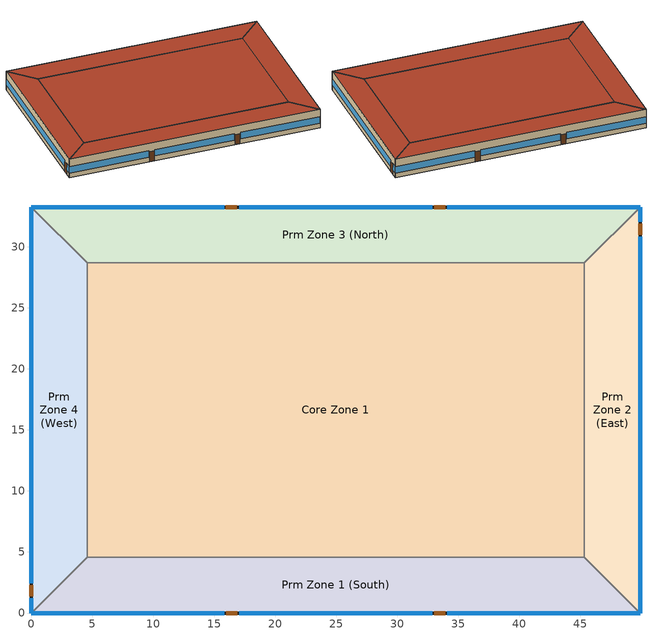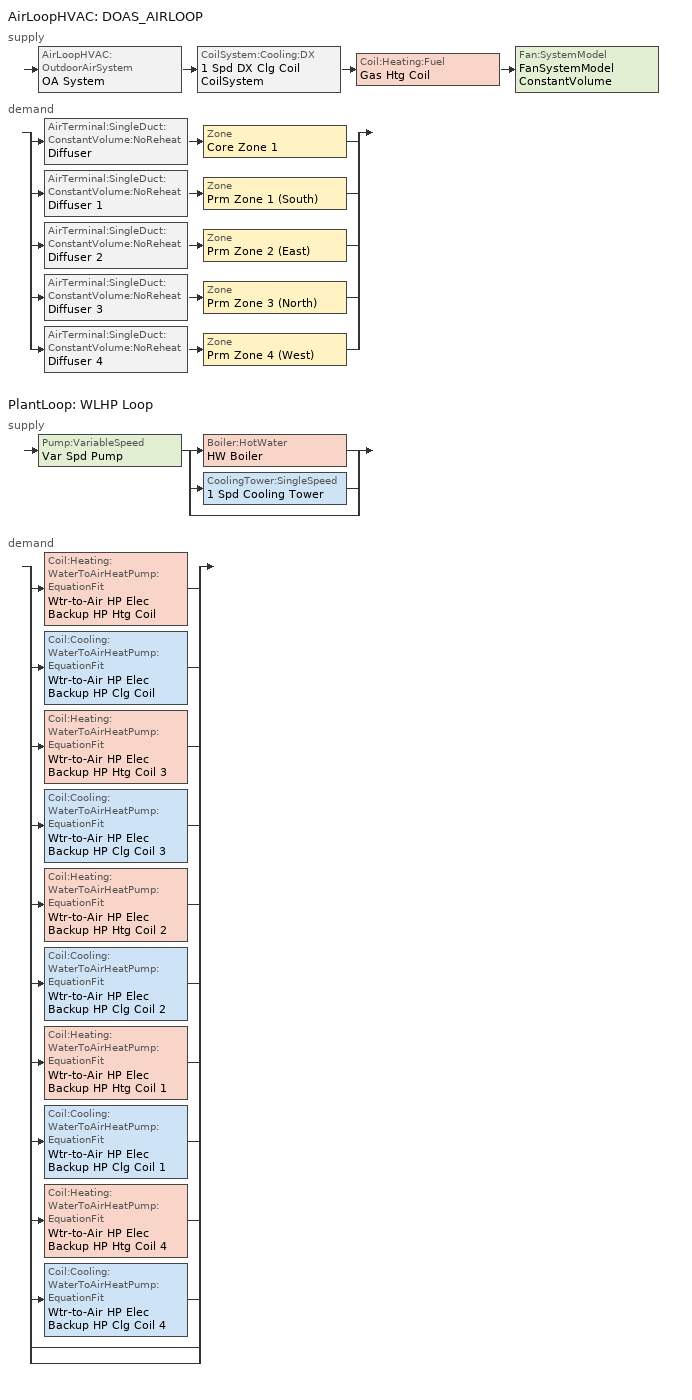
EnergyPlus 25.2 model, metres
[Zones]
Core Zone 1
 floor ground (Slab-on-grade Type 1): 45.34,28.7 45.34,4.57 4.57,4.57 4.57,28.7 z0
 wall to Prm Zone 2 (East) (Interior Wall): 45.34,4.57 45.34,28.7 z0:3.96
 wall to Prm Zone 3 (North) (Interior Wall): 45.34,28.7 4.57,28.7 z0:3.96
 wall to Prm Zone 1 (South) (Interior Wall): 4.57,4.57 45.34,4.57 z0:3.96
 wall to Prm Zone 4 (West) (Interior Wall): 4.57,28.7 4.57,4.57 z0:3.96
 roof outside (Roof Type 1): 45.34,4.57 45.34,28.7 4.57,28.7 4.57,4.57 z3.96
Prm Zone 1 (South)
 floor ground (Slab-on-grade Type 1): 45.34,4.57 49.91,0 0,0 4.57,4.57 z0
 wall outside (Exterior Wall Type 1): 0,0 49.91,0 z0:3.96
 wall to Prm Zone 2 (East) (Interior Wall): 49.91,0 45.34,4.57 z0:3.96
 wall to Prm Zone 4 (West) (Interior Wall): 4.57,4.57 0,0 z0:3.96
 window (Vertical Fenestration Type 1): 34.09,0 49.91,0 / 0,0 15.82,0 / 17.04,0 32.87,0 z1:2.4
 door (Swinging Door): 33.01,0 33.93,0 / 15.98,0 16.9,0 z0:2.13
 roof outside (Roof Type 1): 49.91,0 45.34,4.57 4.57,4.57 0,0 z3.96
Prm Zone 2 (East)
 floor ground (Slab-on-grade Type 1): 49.91,33.27 49.91,0 45.34,4.57 45.34,28.7 z0
 wall outside (Exterior Wall Type 2): 49.91,0 49.91,33.27 z0:3.96
 wall to Prm Zone 3 (North) (Interior Wall): 49.91,33.27 45.34,28.7 z0:3.96
 window (Vertical Fenestration Type 1): 49.91,0 49.91,30.84 / 49.91,32.05 49.91,33.27 z1:2.4
 door (Swinging Door): 49.91,30.99 49.91,31.9 z0:2.13
 roof outside (Roof Type 1): 49.91,0 49.91,33.27 45.34,28.7 45.34,4.57 z3.96
Prm Zone 3 (North)
 floor ground (Slab-on-grade Type 2): 49.91,33.27 45.34,28.7 4.57,28.7 0,33.27 z0
 wall outside (Exterior Wall Type 3): 49.91,33.27 0,33.27 z0:3.96
 wall to Prm Zone 4 (West) (Interior Wall): 0,33.27 4.57,28.7 z0:3.96
 window (Vertical Fenestration Type 1): 49.91,33.27 34.09,33.27 / 32.87,33.27 17.04,33.27 / 15.82,33.27 0,33.27 z1:2.4
 door (Swinging Door): 33.94,33.27 33.03,33.27 / 16.84,33.27 15.93,33.27 z0:2.13
 roof outside (Roof Type 2): 45.34,28.7 49.91,33.27 0,33.27 4.57,28.7 z3.96
Prm Zone 4 (West)
 floor ground (Slab-on-grade Type 2): 0,33.27 4.57,28.7 4.57,4.57 0,0 z0
 wall outside (Exterior Wall Type 3): 0,33.27 0,0 z0:3.96
 window (Vertical Fenestration Type 1): 0,33.27 0,2.44 / 0,1.22 0,0 z1:2.4
 door (Swinging Door): 0,2.28 0,1.37 z0:2.13
 roof outside (Roof Type 3): 0,0 4.57,4.57 4.57,28.7 0,33.27 z3.96
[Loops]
AirLoopHVAC 'DOAS_AIRLOOP'
 supply: AirLoopHVAC:OutdoorAirSystem 'OA System' > CoilSystem:Cooling:DX '1 Spd DX Clg Coil CoilSystem' > Coil:Heating:Fuel 'Gas Htg Coil' > Fan:SystemModel 'FanSystemModel ConstantVolume'
 demand: split
  | AirTerminal:SingleDuct:ConstantVolume:NoReheat 'Diffuser' > Zone 'Core Zone 1'
  | AirTerminal:SingleDuct:ConstantVolume:NoReheat 'Diffuser 1' > Zone 'Prm Zone 1 (South)'
  | AirTerminal:SingleDuct:ConstantVolume:NoReheat 'Diffuser 2' > Zone 'Prm Zone 2 (East)'
  | AirTerminal:SingleDuct:ConstantVolume:NoReheat 'Diffuser 3' > Zone 'Prm Zone 3 (North)'
  | AirTerminal:SingleDuct:ConstantVolume:NoReheat 'Diffuser 4' > Zone 'Prm Zone 4 (West)'
PlantLoop 'WLHP Loop'
 supply: Pump:VariableSpeed 'Var Spd Pump' > split
  | Boiler:HotWater 'HW Boiler'
  | CoolingTower:SingleSpeed '1 Spd Cooling Tower'
  | bypass
 demand: split
  | Coil:Heating:WaterToAirHeatPump:EquationFit 'Wtr-to-Air HP Elec Backup HP Htg Coil'
  | Coil:Cooling:WaterToAirHeatPump:EquationFit 'Wtr-to-Air HP Elec Backup HP Clg Coil'
  | Coil:Heating:WaterToAirHeatPump:EquationFit 'Wtr-to-Air HP Elec Backup HP Htg Coil 3'
  | Coil:Cooling:WaterToAirHeatPump:EquationFit 'Wtr-to-Air HP Elec Backup HP Clg Coil 3'
  | Coil:Heating:WaterToAirHeatPump:EquationFit 'Wtr-to-Air HP Elec Backup HP Htg Coil 2'
  | Coil:Cooling:WaterToAirHeatPump:EquationFit 'Wtr-to-Air HP Elec Backup HP Clg Coil 2'
  | Coil:Heating:WaterToAirHeatPump:EquationFit 'Wtr-to-Air HP Elec Backup HP Htg Coil 1'
  | Coil:Cooling:WaterToAirHeatPump:EquationFit 'Wtr-to-Air HP Elec Backup HP Clg Coil 1'
  | Coil:Heating:WaterToAirHeatPump:EquationFit 'Wtr-to-Air HP Elec Backup HP Htg Coil 4'
  | Coil:Cooling:WaterToAirHeatPump:EquationFit 'Wtr-to-Air HP Elec Backup HP Clg Coil 4'
  | bypass
  | bypass
[Building]
Model for 229 Test Cases: North Axis {deg}=0; Terrain=City; Loads Convergence Tolerance Value {W}=0.04; Temperature Convergence Tolerance Value {deltaC}=0.2; Solar Distribution=FullInteriorAndExterior; Maximum Number of Warmup Days=25; Minimum Number of Warmup Days=6
[Site:Location]
Denver Intl AP: Latitude {deg}=39.833; Longitude {deg}=-104.65; Time Zone {hr}=-7; Elevation {m}=1650
[Site:GroundTemperature:BuildingSurface]
21, 21, 21, 21, 21, 21, 21, 21, 21, 21, 21, 21
[SizingPeriod:DesignDay] Day of Month=21; Dry-Bulb Temperature Range Modifier Type=DefaultMultipliers; Barometric Pressure {Pa}=83009; Rain Indicator=No; Snow Indicator=No; Daylight Saving Time Indicator=No; Begin Environment Reset Mode=FullResetAtBeginEnvironment
Name | Month | Day Type | Maximum Dry-Bulb Temperature {C} | Daily Dry-Bulb Temperature Range {deltaC} | Humidity Condition Type | Wetbulb or DewPoint at Maximum Dry-Bulb {C} | Wind Speed {m/s} | Wind Direction {deg} | Solar Model Indicator | Enthalpy at Maximum Dry-Bulb {J/kg} | Sky Clearness
Denver.Intl.AP Ann Clg 1% Condns DB=>MWB | 7 | SummerDesignDay | 33.5 | 17.3 | Wetbulb | 15.4 | 4.2 | 20 | ASHRAETau2017
Denver.Intl.AP Ann Clg 1% Condns DP=>MDB | 7 | SummerDesignDay | 19.9 | 15.3 | Dewpoint | 15 | 4.2 | 20 | ASHRAETau2017
Denver.Intl.AP Ann Clg 1% Condns Enth=>MDB | 7 | SummerDesignDay | 26.8 | 15.3 | Enthalpy |  | 4.2 | 20 | ASHRAETau2017 | 55800
Denver.Intl.AP Ann Clg 1% Condns WB=>MDB | 7 | SummerDesignDay | 27 | 14.8 | Wetbulb | 17.6 | 4.2 | 20 | ASHRAETau2017
Denver.Intl.AP Ann Htg 99% Condns DB | 12 | WinterDesignDay | -14.6 | 0 | Wetbulb | -14.6 | 3.4 | 230 | ASHRAEClearSky |  | 0
Denver.Intl.AP Ann Htg Wind 99% Condns WS=>MCDB | 12 | WinterDesignDay | 2.7 | 0 | Wetbulb | 2.7 | 11.8 | 230 | ASHRAEClearSky |  | 0
Denver.Intl.AP Ann Hum_n 99% Condns DP=>MCDB | 12 | WinterDesignDay | -6.5 | 0 | Dewpoint | -19.6 | 3.4 | 230 | ASHRAEClearSky |  | 0
[Material] Thermal Absorptance=0.9; Solar Absorptance=0.7
Name | Roughness | Thickness {m} | Conductivity {W/m-K} | Density {kg/m3} | Specific Heat {J/kg-K} | Visible Absorptance
Exterior Wall Type 1 Gypsum Board | MediumSmooth | 0.0159 | 0.16 | 800 | 1090 | 0.7
Exterior Wall Type 1 Insulation | Smooth | 0.062 | 0.037 | 9.6 | 838 | 0.7
Exterior Wall Type 1 Stucco; Exterior Wall Type 2 Stucco | Smooth | 0.0254 | 0.72 | 1856 | 840 | 0.7
Exterior Wall Type 2 Gypsum Board | MediumSmooth | 0.099 | 0.16 | 800 | 1090 | 0.7
Exterior Wall Type 2 Insulation | Smooth | 0.179 | 0.037 | 9.6 | 838 | 0.7
Insulation for Slab on grade Type 2 | Smooth | 0.1143 | 0.04 | 91.31 | 838 | 0.7
Roof Type 1 Built-up roofing | VeryRough | 0.0095 | 0.16 | 1120 | 1460 | 0.7
Roof Type 1 Continuous Insulation | Smooth | 0.0527 | 0.02 | 32 | 922 | 0.7
Roof Type 1 Metal Deck; Roof Type 2 Metal Deck | Smooth | 0.0008 | 45.28 | 7824 | 500 | 0.2
Roof Type 2 Continuous Insulation | Smooth | 0.106 | 0.02 | 32 | 922 | 0.7
Slab-on-grade Type 1 Concrete; Slab-on-grade Type 2 Concrete | MediumSmooth | 0.1016 | 2.31 | 2322 | 832 | 0.8
Wood 6in | MediumSmooth | 0.15 | 0.12 | 540 | 1210 | 0.7
[Material:NoMass] Thermal Absorptance=0.9; Solar Absorptance=0.7; Visible Absorptance=0.7
Name | Roughness | Thermal Resistance {m2-K/W}
Exterior Wall Type 3 Total surface-to-surface thermal resistance | Smooth | 1.95
Interior Wall surface-to-surface thermal resistance | Smooth | 0.35
Opaque Door Panel | MediumRough | 0.475964
Roof Type 2 Built-up roofing | Smooth | 0.059
Roof Type 3 Total surface-to-surface thermal resistance | Smooth | 2.66
[WindowMaterial:SimpleGlazingSystem]
Vertical Fenestration Type 1 simple material: U-Factor {W/m2-K}=3.29; Solar Heat Gain Coefficient=0.387; Visible Transmittance=0.417
[Construction]
Exterior Wall Type 1: Exterior Wall Type 1 Stucco, Exterior Wall Type 1 Gypsum Board, Exterior Wall Type 1 Insulation, Exterior Wall Type 1 Gypsum Board
Exterior Wall Type 2: Exterior Wall Type 2 Stucco, Exterior Wall Type 2 Gypsum Board, Exterior Wall Type 2 Insulation, Exterior Wall Type 2 Gypsum Board
Exterior Wall Type 3: Exterior Wall Type 3 Total surface-to-surface thermal resistance
Interior Furnishings: Wood 6in
Interior Wall: Interior Wall surface-to-surface thermal resistance
Roof Type 1: Roof Type 1 Metal Deck, Roof Type 1 Continuous Insulation, Roof Type 1 Built-up roofing
Roof Type 2: Roof Type 2 Metal Deck, Roof Type 2 Continuous Insulation, Roof Type 2 Built-up roofing
Roof Type 3: Roof Type 3 Total surface-to-surface thermal resistance
Slab-on-grade Type 1: Slab-on-grade Type 1 Concrete
Slab-on-grade Type 2: Slab-on-grade Type 2 Concrete, Insulation for Slab on grade Type 2
Swinging Door: Opaque Door Panel
Vertical Fenestration Type 1: Vertical Fenestration Type 1 simple material
[Zone] Multiplier=1; Ceiling Height {m}=3.96; Part of Total Floor Area=Yes
Core Zone 1; Prm Zone 1 (South); Prm Zone 2 (East); Prm Zone 3 (North); Prm Zone 4 (West)
[Space]
Name | Zone
Core_Space_1 | Core Zone 1
Perimeter_Space_1 | Prm Zone 1 (South)
Perimeter_Space_2 | Prm Zone 2 (East)
Perimeter_Space_3 | Prm Zone 3 (North)
Perimeter_Space_4 | Prm Zone 4 (West)
[InternalMass] Construction=Interior Furnishings
Name | Zone or ZoneList | Space or SpaceList | Surface Area {m2}
Core_bottom Internal Mass | Core Zone 1 | Core_Space_1 | 1967.31
Perimeter_bot_ZN_1 Internal Mass | Prm Zone 1 (South) | Perimeter_Space_1 | 414.719
Perimeter_bot_ZN_2 Internal Mass | Prm Zone 2 (East) | Perimeter_Space_2 | 262.544
Perimeter_bot_ZN_3 Internal Mass | Prm Zone 3 (North) | Perimeter_Space_3 | 414.719
Perimeter_bot_ZN_4 Internal Mass | Prm Zone 4 (West) | Perimeter_Space_4 | 262.544
[Lights] Design Level Calculation Method=Watts/Area; Watts per Floor Area {W/m2}=11.033; Return Air Fraction=0; Fraction Radiant=0.7; Fraction Visible=0.2; Fraction Replaceable=1
Name | Zone or ZoneList or Space or SpaceList | Schedule
Core_bottom Lighting | Core_Space_1 | Core_Space_Lighting_Sch
Perimeter_bot_ZN_1 Lighting | Perimeter_Space_1 | Perimeter_Space_1_Lighting_Sch
Perimeter_bot_ZN_2 Lighting | Perimeter_Space_2 | Perimeter_Space_2_Lighting_Sch
Perimeter_bot_ZN_3 Lighting | Perimeter_Space_3 | Perimeter_Space_3_Lighting_Sch
Perimeter_bot_ZN_4 Lighting | Perimeter_Space_4 | Perimeter_Space_4_Lighting_Sch
[People] Number of People Calculation Method=People/Area; People per Floor Area {person/m2}=0.0538196; Fraction Radiant=0.3; Sensible Heat Fraction=0.55; Activity Level Schedule=People heating rate
Name | Zone or ZoneList or Space or SpaceList | Number of People Schedule
Core_bottom People | Core_Space_1 | Core_Space Occupant Sch
Perimeter_bot_ZN_1 People | Perimeter_Space_1 | Perimeter_Space_1_Occupant_Sch
Perimeter_bot_ZN_2 People | Perimeter_Space_2 | Perimeter_Space_2_Occupant_Sch
Perimeter_bot_ZN_3 People | Perimeter_Space_3 | Perimeter_Space_3_Occupant_Sch
Perimeter_bot_ZN_4 People | Perimeter_Space_4 | Perimeter_Space_4_Occupant_Sch
[ElectricEquipment] Design Level Calculation Method=Watts/Area; Watts per Floor Area {W/m2}=8.07; Fraction Latent=0; Fraction Radiant=0.2; Fraction Lost=0
Name | Zone or ZoneList or Space or SpaceList | Schedule
Core_bottom Elec Equip | Core_Space_1 | Core_Space_Elec_Equip_Sch
Perimeter_bot_ZN_1 Elec Equip | Perimeter_Space_1 | Perimeter_Space_1_Elec_Equip_Sch
Perimeter_bot_ZN_2 Elec Equip | Perimeter_Space_2 | Perimeter_Space_2_Elec_Equip_Sch
Perimeter_bot_ZN_3 Elec Equip | Perimeter_Space_3 | Perimeter_Space_3_Elec_Equip_Sch
Perimeter_bot_ZN_4 Elec Equip | Perimeter_Space_4 | Perimeter_bot_ZN_4 Elec Equip Sch
[ZoneInfiltration:DesignFlowRate] Constant Term Coefficient=0; Velocity Term Coefficient=0
Name | Zone or ZoneList or Space or SpaceList | Design Flow Rate Calculation Method | Air Changes per Hour {1/hr} | Flow Rate per Exterior Surface Area {m3/s-m2} | Schedule | Flow Rate per Floor Area {m3/s-m2}
Infiltration_Method_1_Core_Zone | Core_Space_1 | AirChanges/Hour | 0
Infiltration_Method_1_Zone_1 | Perimeter_Space_1 | AirChanges/Hour | 0.5
Infiltration_Method_2_Zone_2 | Perimeter_Space_2 | Flow/ExteriorWallArea |  | 0.000586232
Infiltration_Method_3_Zone_3 | Perimeter_Space_3 | Flow/Area |  |  | Constant Schedule | 0.000388417
Infiltration_Method_3_Zone_4 | Perimeter_Space_4 | Flow/Area |  |  | Constant Schedule | 0.000409092
[ZoneControl:Thermostat] Temperature Difference Between Cutout And Setpoint {deltaC}=0
Name | Zone or ZoneList | Control Type Schedule | Control 1
Core Zone 1 Thermostat | Core Zone 1 | Core Zone 1 Thermostat Schedule | Core_bottom Setpoints
Prm Zone 1 (South) Thermostat | Prm Zone 1 (South) | Prm Zone 1 (South) Thermostat Schedule | Perimeter_bot_ZN_1 Setpoints
Prm Zone 2 (East) Thermostat | Prm Zone 2 (East) | Prm Zone 2 (East) Thermostat Schedule | Perimeter_bot_ZN_2 Setpoints
Prm Zone 3 (North) Thermostat | Prm Zone 3 (North) | Prm Zone 3 (North) Thermostat Schedule | Perimeter_bot_ZN_3 Setpoints
Prm Zone 4 (West) Thermostat | Prm Zone 4 (West) | Prm Zone 4 (West) Thermostat Schedule | Perimeter_bot_ZN_4 Setpoints
[ThermostatSetpoint:DualSetpoint] Heating Setpoint Temperature Schedule=Heating Thermostat Setpoint; Cooling Setpoint Temperature Schedule=Cooling Themostat Setpoint
Core_bottom Setpoints; Perimeter_bot_ZN_1 Setpoints; Perimeter_bot_ZN_2 Setpoints; Perimeter_bot_ZN_3 Setpoints; Perimeter_bot_ZN_4 Setpoints
[ZoneHVAC:WaterToAirHeatPump] Availability Schedule=Always On Discrete hvac_library; Cooling Supply Air Flow Rate {m3/s}=0.943895; Heating Supply Air Flow Rate {m3/s}=0.943895; No Load Supply Air Flow Rate {m3/s}=0.943895; No Load Supply Air Flow Rate Control Set To Low Speed=Yes; Heating Outdoor Air Flow Rate {m3/s}=0; Maximum Outdoor Dry-Bulb Temperature for Supplemental Heater Operation {C}=21; Fan Placement=BlowThrough; Heat Pump Coil Water Flow Mode=Cycling
Name | Cooling Outdoor Air Flow Rate {m3/s} | No Load Outdoor Air Flow Rate {m3/s} | Supply Air Fan | Heating Coil | Cooling Coil | Supplemental Heating Coil | Maximum Supply Air Temperature from Supplemental Heater {C}
Core_Zone_Wtr_to_Air_HP_Elec_Backup | 0 | Autosize | Wtr-to-Air HP Elec Backup Fan On Off | Wtr-to-Air HP Elec Backup HP Htg Coil | Wtr-to-Air HP Elec Backup HP Clg Coil | Wtr-to-Air HP Elec Backup Coil | -17.7778
Perimeter_Zone_1_Wtr_to_Air_HP_Elec_Backup | 0 | 0 | Wtr-to-Air HP Elec Backup Fan On Off 3 | Wtr-to-Air HP Elec Backup HP Htg Coil 3 | Wtr-to-Air HP Elec Backup HP Clg Coil 3 | Wtr-to-Air HP Elec Backup Coil 3 | Autosize
Perimeter_Zone_2_Wtr_to_Air_HP_Elec_Backup | 0 | 0 | Wtr-to-Air HP Elec Backup Fan On Off 2 | Wtr-to-Air HP Elec Backup HP Htg Coil 2 | Wtr-to-Air HP Elec Backup HP Clg Coil 2 | Wtr-to-Air HP Elec Backup Coil 2 | Autosize
Perimeter_Zone_3_Wtr_to_Air_HP_Elec_Backup | Autosize | 0 | Wtr-to-Air HP Elec Backup Fan On Off 1 | Wtr-to-Air HP Elec Backup HP Htg Coil 1 | Wtr-to-Air HP Elec Backup HP Clg Coil 1 | Wtr-to-Air HP Elec Backup Coil 1 | -17.7778
Perimeter_Zone_4_Wtr_to_Air_HP_Elec_Backup | 0 | 0 | Wtr-to-Air HP Elec Backup Fan On Off 4 | Wtr-to-Air HP Elec Backup HP Htg Coil 4 | Wtr-to-Air HP Elec Backup HP Clg Coil 4 | Wtr-to-Air HP Elec Backup Coil 4 | Autosize
[Fan:OnOff] Availability Schedule=Always On Discrete hvac_library; Fan Total Efficiency=0.6045; Pressure Rise {Pa}=250; Maximum Flow Rate {m3/s}=0.943895; Motor Efficiency=0.8; Motor In Airstream Fraction=1; Fan Power Ratio Function of Speed Ratio Curve=Curve Exponent 1; Fan Efficiency Ratio Function of Speed Ratio Curve=Curve Cubic 1
Wtr-to-Air HP Elec Backup Fan On Off; Wtr-to-Air HP Elec Backup Fan On Off 3; Wtr-to-Air HP Elec Backup Fan On Off 2; Wtr-to-Air HP Elec Backup Fan On Off 1; Wtr-to-Air HP Elec Backup Fan On Off 4
[Coil:Heating:WaterToAirHeatPump:EquationFit] Rated Air Flow Rate {m3/s}=Autosize; Rated Water Flow Rate {m3/s}=Autosize; Gross Rated Heating Capacity {W}=Autosize; Gross Rated Heating COP {W/W}=4.3; Rated Entering Water Temperature {C}=20; Rated Entering Air Dry-Bulb Temperature {C}=20; Ratio of Rated Heating Capacity to Rated Cooling Capacity=1; Heating Capacity Curve=Wtr-to-Air HP Elec Backup HP Htg Coil HeatCapCurve; Heating Power Consumption Curve=Wtr-to-Air HP Elec Backup HP Htg Coil HeatPowCurve; Part Load Fraction Correlation Curve=Wtr-to-Air HP Elec Backup-AutogeneratedPLFCurve
Wtr-to-Air HP Elec Backup HP Htg Coil; Wtr-to-Air HP Elec Backup HP Htg Coil 3; Wtr-to-Air HP Elec Backup HP Htg Coil 2; Wtr-to-Air HP Elec Backup HP Htg Coil 1; Wtr-to-Air HP Elec Backup HP Htg Coil 4
[Coil:Cooling:WaterToAirHeatPump:EquationFit] Rated Air Flow Rate {m3/s}=Autosize; Rated Water Flow Rate {m3/s}=Autosize; Gross Rated Total Cooling Capacity {W}=Autosize; Gross Rated Sensible Cooling Capacity {W}=Autosize; Gross Rated Cooling COP {W/W}=3.81; Rated Entering Water Temperature {C}=30; Rated Entering Air Dry-Bulb Temperature {C}=27; Rated Entering Air Wet-Bulb Temperature {C}=19; Total Cooling Capacity Curve=Wtr-to-Air HP Elec Backup HP Clg Coil TotCoolCapCurve; Sensible Cooling Capacity Curve=Wtr-to-Air HP Elec Backup HP Clg Coil SensCoolCapCurve; Cooling Power Consumption Curve=Wtr-to-Air HP Elec Backup HP Clg Coil CoolPowCurve; Part Load Fraction Correlation Curve=Wtr-to-Air HP Elec Backup-AutogeneratedPLFCurve; Nominal Time for Condensate Removal to Begin {s}=0; Ratio of Initial Moisture Evaporation Rate and Steady State Latent Capacity=0; Maximum Cycling Rate {cycles/hr}=2.5; Latent Capacity Time Constant {s}=60; Fan Delay Time {s}=60
Wtr-to-Air HP Elec Backup HP Clg Coil; Wtr-to-Air HP Elec Backup HP Clg Coil 3; Wtr-to-Air HP Elec Backup HP Clg Coil 2; Wtr-to-Air HP Elec Backup HP Clg Coil 1; Wtr-to-Air HP Elec Backup HP Clg Coil 4
[Coil:Heating:Electric] Availability Schedule=Always On Discrete hvac_library; Efficiency=1; Nominal Capacity {W}=0
Wtr-to-Air HP Elec Backup Coil; Wtr-to-Air HP Elec Backup Coil 3; Wtr-to-Air HP Elec Backup Coil 2; Wtr-to-Air HP Elec Backup Coil 1; Wtr-to-Air HP Elec Backup Coil 4
[AirTerminal:SingleDuct:ConstantVolume:NoReheat] Availability Schedule=Always On Discrete hvac_library; Maximum Air Flow Rate {m3/s}=0.0943895
Diffuser; Diffuser 1; Diffuser 2; Diffuser 3; Diffuser 4
[Zone equipment]
Core Zone 1: Core_Zone_Wtr_to_Air_HP_Elec_Backup, Diffuser
Prm Zone 1 (South): Perimeter_Zone_1_Wtr_to_Air_HP_Elec_Backup, Diffuser 1
Prm Zone 2 (East): Perimeter_Zone_2_Wtr_to_Air_HP_Elec_Backup, Diffuser 2
Prm Zone 3 (North): Perimeter_Zone_3_Wtr_to_Air_HP_Elec_Backup, Diffuser 3
Prm Zone 4 (West): Perimeter_Zone_4_Wtr_to_Air_HP_Elec_Backup, Diffuser 4
[Sizing:Zone] Zone Cooling Design Supply Air Temperature Input Method=SupplyAirTemperature; Zone Cooling Design Supply Air Temperature {C}=12.7778; Zone Heating Design Supply Air Temperature Input Method=SupplyAirTemperature; Zone Heating Design Supply Air Temperature {C}=32.2222; Zone Heating Design Supply Air Temperature Difference {deltaC}=11.11; Zone Cooling Design Supply Air Humidity Ratio {kgWater/kgDryAir}=0.0085; Zone Heating Design Supply Air Humidity Ratio {kgWater/kgDryAir}=0.008; Cooling Design Air Flow Method=DesignDay; Cooling Design Air Flow Rate {m3/s}=0; Cooling Minimum Air Flow per Zone Floor Area {m3/s-m2}=0.000762; Cooling Minimum Air Flow {m3/s}=0; Heating Design Air Flow Method=DesignDayWithLimit; Heating Design Air Flow Rate {m3/s}=0; Heating Maximum Air Flow per Zone Floor Area {m3/s-m2}=0; Heating Maximum Air Flow {m3/s}=0; Heating Maximum Air Flow Fraction=0.5; Account for Dedicated Outdoor Air System=No; Zone Load Sizing Method=Sensible Load Only No Latent Load; Zone Latent Cooling Design Supply Air Humidity Ratio Input Method=HumidityRatioDifference; Zone Cooling Design Supply Air Humidity Ratio Difference {kgWater/kgDryAir}=0.005; Zone Latent Heating Design Supply Air Humidity Ratio Input Method=HumidityRatioDifference; Zone Humidification Design Supply Air Humidity Ratio Difference {kgWater/kgDryAir}=0.005; Type of Space Sum to Use=Coincident
Name | Zone Cooling Design Supply Air Temperature Difference {deltaC} | Design Specification Outdoor Air Object | Cooling Minimum Air Flow Fraction | Design Specification Zone Air Distribution Object
Core Zone 1 | 8.33333 | Core Zone 1 DSOA Space List | 1 | Core Zone 1 Design Spec Zone Air Dist
Prm Zone 1 (South) | 11.1111 | Prm Zone 1 (South) DSOA Space List | 0 | Prm Zone 1 (South) Design Spec Zone Air Dist
Prm Zone 2 (East) | 11.1111 | Prm Zone 2 (East) DSOA Space List | 0 | Prm Zone 2 (East) Design Spec Zone Air Dist
Prm Zone 3 (North) | 11.1111 | Prm Zone 3 (North) DSOA Space List | 0 | Prm Zone 3 (North) Design Spec Zone Air Dist
Prm Zone 4 (West) | 11.1111 | Prm Zone 4 (West) DSOA Space List | 0 | Prm Zone 4 (West) Design Spec Zone Air Dist
[DesignSpecification:ZoneAirDistribution] Zone Air Distribution Effectiveness in Cooling Mode=0.8; Zone Air Distribution Effectiveness in Heating Mode=0.8; Minimum Zone Ventilation Efficiency=0
Core Zone 1 Design Spec Zone Air Dist; Prm Zone 1 (South) Design Spec Zone Air Dist; Prm Zone 2 (East) Design Spec Zone Air Dist; Prm Zone 3 (North) Design Spec Zone Air Dist; Prm Zone 4 (West) Design Spec Zone Air Dist
[Controller:MechanicalVentilation]
Controller Mechanical Ventilation 1: Availability Schedule=Always On Discrete hvac_library; Demand Controlled Ventilation=No; System Outdoor Air Method=ZoneSum; Zone or ZoneList 1=Core Zone 1; Design Specification Outdoor Air Object Name 1=Core_Zone_Design_OA; Design Specification Zone Air Distribution Object Name 1=Core Zone 1 Design Spec Zone Air Dist; Zone or ZoneList 2=Prm Zone 1 (South); Design Specification Outdoor Air Object Name 2=Perimeter_Zone_1_Design_OA; Design Specification Zone Air Distribution Object Name 2=Prm Zone 1 (South) Design Spec Zone Air Dist; Zone or ZoneList 3=Prm Zone 2 (East); Design Specification Outdoor Air Object Name 3=Perimeter_Zone_2_Design_OA; Design Specification Zone Air Distribution Object Name 3=Prm Zone 2 (East) Design Spec Zone Air Dist; Zone or ZoneList 4=Prm Zone 3 (North); Design Specification Outdoor Air Object Name 4=Perimeter_Zone_3_Design_OA; Design Specification Zone Air Distribution Object Name 4=Prm Zone 3 (North) Design Spec Zone Air Dist; Zone or ZoneList 5=Prm Zone 4 (West); Design Specification Outdoor Air Object Name 5=Perimeter_Zone_4_Design_OA; Design Specification Zone Air Distribution Object Name 5=Prm Zone 4 (West) Design Spec Zone Air Dist
[DesignSpecification:OutdoorAir] Outdoor Air Method=Sum; Outdoor Air Flow per Person {m3/s-person}=0; Outdoor Air Flow per Zone Floor Area {m3/s-m2}=0; Outdoor Air Flow per Zone {m3/s}=0; Outdoor Air Flow Air Changes per Hour {1/hr}=0
Core_Zone_Design_OA; Perimeter_Zone_1_Design_OA; Perimeter_Zone_2_Design_OA; Perimeter_Zone_3_Design_OA; Perimeter_Zone_4_Design_OA
[DesignSpecification:OutdoorAir:SpaceList]
Name | Space 1 | Space 1 Design Specification Outdoor Air Object
Core Zone 1 DSOA Space List | Core_Space_1 | Core_Zone_Design_OA
Prm Zone 1 (South) DSOA Space List | Perimeter_Space_1 | Perimeter_Zone_1_Design_OA
Prm Zone 2 (East) DSOA Space List | Perimeter_Space_2 | Perimeter_Zone_2_Design_OA
Prm Zone 3 (North) DSOA Space List | Perimeter_Space_3 | Perimeter_Zone_3_Design_OA
Prm Zone 4 (West) DSOA Space List | Perimeter_Space_4 | Perimeter_Zone_4_Design_OA
[AirLoopHVAC]
DOAS_AIRLOOP: Design Supply Air Flow Rate {m3/s}=0.471947; Design Return Air Flow Fraction of Supply Air Flow=1
[Sizing:System]
DOAS_AIRLOOP: Type of Load to Size On=Sensible; Design Outdoor Air Flow Rate {m3/s}=0.471947; Central Heating Maximum System Air Flow Ratio=0.3; Preheat Design Temperature {C}=7; Preheat Design Humidity Ratio {kgWater/kgDryAir}=0.008; Precool Design Temperature {C}=12.8; Precool Design Humidity Ratio {kgWater/kgDryAir}=0.008; Central Cooling Design Supply Air Temperature {C}=12.8; Central Heating Design Supply Air Temperature {C}=16.7; Type of Zone Sum to Use=NonCoincident; 100% Outdoor Air in Cooling=Yes; 100% Outdoor Air in Heating=Yes; Central Cooling Design Supply Air Humidity Ratio {kgWater/kgDryAir}=0.0085; Central Heating Design Supply Air Humidity Ratio {kgWater/kgDryAir}=0.008; Cooling Supply Air Flow Rate Method=DesignDay; Cooling Supply Air Flow Rate {m3/s}=0; Cooling Supply Air Flow Rate Per Floor Area {m3/s-m2}=0.00996765; Cooling Fraction of Autosized Cooling Supply Air Flow Rate=1; Cooling Supply Air Flow Rate Per Unit Cooling Capacity {m3/s-W}=3.94755e-05; Heating Supply Air Flow Rate Method=DesignDay; Heating Supply Air Flow Rate {m3/s}=0; Heating Supply Air Flow Rate Per Floor Area {m3/s-m2}=0.00996765; Heating Fraction of Autosized Heating Supply Air Flow Rate=1; Heating Fraction of Autosized Cooling Supply Air Flow Rate=1; Heating Supply Air Flow Rate Per Unit Heating Capacity {m3/s-W}=3.15882e-05; System Outdoor Air Method=ZoneSum; Zone Maximum Outdoor Air Fraction=1; Cooling Design Capacity Method=CoolingDesignCapacity; Cooling Design Capacity {W}=Autosize; Cooling Design Capacity Per Floor Area {W/m2}=234.7; Fraction of Autosized Cooling Design Capacity=1; Heating Design Capacity Method=HeatingDesignCapacity; Heating Design Capacity {W}=Autosize; Heating Design Capacity Per Floor Area {W/m2}=157; Fraction of Autosized Heating Design Capacity=1; Central Cooling Capacity Control Method=OnOff; Occupant Diversity=Autosize
[AvailabilityManager:Scheduled]
DOAS_AIRLOOP Availability Manager: Schedule=Perimeter_Space_2_Occupant_Sch
[Controller:OutdoorAir]
Outdoor Air Controller: Minimum Outdoor Air Flow Rate {m3/s}=Autosize; Maximum Outdoor Air Flow Rate {m3/s}=Autosize; Economizer Control Type=NoEconomizer; Economizer Control Action Type=ModulateFlow; Economizer Maximum Limit Dry-Bulb Temperature {C}=28; Economizer Maximum Limit Enthalpy {J/kg}=64000; Economizer Minimum Limit Dry-Bulb Temperature {C}=-100; Lockout Type=NoLockout; Minimum Limit Type=FixedMinimum; Mechanical Ventilation Controller=Controller Mechanical Ventilation 1; High Humidity Control=No; High Humidity Outdoor Air Flow Ratio=1; Control High Indoor Humidity Based on Outdoor Humidity Ratio=Yes; Heat Recovery Bypass Control Type=BypassWhenOAFlowGreaterThanMinimum; Economizer Operation Staging=InterlockedWithMechanicalCooling
[Fan:SystemModel] Availability Schedule=Always On Discrete hvac_library; Design Maximum Air Flow Rate {m3/s}=0.471947; Speed Control Method=Discrete; Electric Power Minimum Flow Rate Fraction=1; Design Pressure Rise {Pa}=250; Motor Efficiency=0.9; Motor In Air Stream Fraction=1; Design Power Sizing Method=TotalEfficiencyAndPressure; Electric Power Per Unit Flow Rate {W/(m3/s)}=840; Electric Power Per Unit Flow Rate Per Unit Pressure {W/((m3/s)-Pa)}=1.66667; Fan Total Efficiency=0.7; Motor Loss Radiative Fraction=0; Number of Speeds=1
Name | Design Electric Power Consumption {W}
FanSystemModel ConstantVolume 1 | Autosize
FanSystemModel ConstantVolume | 1000
[SetpointManager:MixedAir]
Node 53 OS Default SPM: Control Variable=Temperature
[CoilSystem:Cooling:DX]
1 Spd DX Clg Coil CoilSystem: Availability Schedule=Always On Discrete hvac_library; Cooling Coil=1 Spd DX Clg Coil
[SetpointManager:Scheduled] Control Variable=Temperature
Name | Schedule
Scheduled Deck Temp | 65F_DOAS_Clg_Coil_LAT
Scheduled Deck Temp 1 | 75F_DOAS_Htg_Coil_LAT
[Coil:Cooling:DX:SingleSpeed]
1 Spd DX Clg Coil: Availability Schedule=Always On Discrete hvac_library; Gross Rated Total Cooling Capacity {W}=Autosize; Gross Rated Sensible Heat Ratio=Autosize; Gross Rated Cooling COP {W/W}=3; Rated Air Flow Rate {m3/s}=Autosize; 2017 Rated Evaporator Fan Power Per Volume Flow Rate {W/(m3/s)}=773.3; 2023 Rated Evaporator Fan Power Per Volume Flow Rate {W/(m3/s)}=934.4; Total Cooling Capacity Function of Temperature Curve=OS:Curve:Biquadratic 1; Total Cooling Capacity Function of Flow Fraction Curve=OS:Curve:Quadratic 1; Energy Input Ratio Function of Temperature Curve=OS:Curve:Biquadratic 2; Energy Input Ratio Function of Flow Fraction Curve=OS:Curve:Quadratic 2; Part Load Fraction Correlation Curve=OS:Curve:Quadratic 3; Minimum Outdoor Dry-Bulb Temperature for Compressor Operation {C}=-25; Nominal Time for Condensate Removal to Begin {s}=0; Ratio of Initial Moisture Evaporation Rate and Steady State Latent Capacity=0; Maximum Cycling Rate {cycles/hr}=0; Latent Capacity Time Constant {s}=0; Condenser Type=AirCooled; Evaporative Condenser Effectiveness=0; Evaporative Condenser Air Flow Rate {m3/s}=Autosize; Evaporative Condenser Pump Rated Power Consumption {W}=Autosize; Crankcase Heater Capacity {W}=0; Maximum Outdoor Dry-Bulb Temperature for Crankcase Heater Operation {C}=0; Basin Heater Capacity {W/K}=0; Basin Heater Setpoint Temperature {C}=10
[Coil:Heating:Fuel]
Gas Htg Coil: Availability Schedule=Always On Discrete hvac_library; Fuel Type=NaturalGas; Burner Efficiency=0.8; Nominal Capacity {W}=AutoSize; On Cycle Parasitic Electric Load {W}=0; Off Cycle Parasitic Fuel Load {W}=0
[SetpointManager:Scheduled:DualSetpoint] Control Variable=Temperature
Name | High Setpoint Schedule | Low Setpoint Schedule
Min Max Temp w Deadband 1 | 75F_DOAS_Htg_Coil_LAT | 65F_DOAS_Clg_Coil_LAT
Min Max Temp w Deadband | 90F_WLHP_TEMP | 40F_WLHP_TEMP
[PlantLoop]
WLHP Loop: Fluid Type=Water; Plant Equipment Operation Scheme=WLHP Loop Operation Schemes; Maximum Loop Temperature {C}=100; Minimum Loop Temperature {C}=0; Maximum Loop Flow Rate {m3/s}=Autosize; Minimum Loop Flow Rate {m3/s}=0; Plant Loop Volume {m3}=Autocalculate; Load Distribution Scheme=Optimal; Plant Loop Demand Calculation Scheme=DualSetpointDeadband; Common Pipe Simulation=None
[Sizing:Plant]
WLHP Loop: Loop Type=Heating; Design Loop Exit Temperature {C}=82; Loop Design Temperature Difference {deltaC}=11; Sizing Option=NonCoincident; Zone Timesteps in Averaging Window=1; Coincident Sizing Factor Mode=None
[Pump:VariableSpeed]
Var Spd Pump: Design Maximum Flow Rate {m3/s}=0.00473176; Design Pump Head {Pa}=179352; Design Power Consumption {W}=1425; Motor Efficiency=0.9; Fraction of Motor Inefficiencies to Fluid Stream=0; Coefficient 1 of the Part Load Performance Curve=0; Coefficient 2 of the Part Load Performance Curve=1; Coefficient 3 of the Part Load Performance Curve=0; Coefficient 4 of the Part Load Performance Curve=0; Design Minimum Flow Rate {m3/s}=0; Pump Control Type=Continuous; Skin Loss Radiative Fraction=0.5; Design Power Sizing Method=PowerPerFlow; Design Electric Power per Unit Flow Rate {W/(m3/s)}=348701.1; Design Shaft Power per Unit Flow Rate per Unit Head {W/((m3/s)-Pa)}=1.28205; Design Minimum Flow Rate Fraction=0
[Boiler:HotWater]
HW Boiler: Fuel Type=NaturalGas; Nominal Capacity {W}=87921.3; Nominal Thermal Efficiency=0.84; Efficiency Curve Temperature Evaluation Variable=LeavingBoiler; Normalized Boiler Efficiency Curve=Boiler Efficiency; Design Water Flow Rate {m3/s}=0.0012618; Minimum Part Load Ratio=0; Maximum Part Load Ratio=1; Optimum Part Load Ratio=1; Water Outlet Upper Temperature Limit {C}=99; Boiler Flow Mode=NotModulated; On Cycle Parasitic Electric Load {W}=0; Sizing Factor=1; Off Cycle Parasitic Fuel Load {W}=0
[CoolingTower:SingleSpeed]
1 Spd Cooling Tower: Design Water Flow Rate {m3/s}=0.00473176; Design Air Flow Rate {m3/s}=Autosize; Design Fan Power {W}=Autosize; Design U-Factor Times Area Value {W/K}=Autosize; Free Convection Regime Air Flow Rate {m3/s}=Autosize; Free Convection Regime Air Flow Rate Sizing Factor=0.1; Free Convection Regime U-Factor Times Area Value {W/K}=Autosize; Free Convection U-Factor Times Area Value Sizing Factor=0.1; Performance Input Method=UFactorTimesAreaAndDesignWaterFlowRate; Heat Rejection Capacity and Nominal Capacity Sizing Ratio=1.25; Free Convection Capacity {W}=0; Free Convection Nominal Capacity Sizing Factor=0.1; Design Inlet Air Dry-Bulb Temperature {C}=35; Design Inlet Air Wet-Bulb Temperature {C}=25; Design Approach Temperature {deltaC}=3.9; Design Range Temperature {deltaC}=3.9; Basin Heater Capacity {W/K}=0; Basin Heater Setpoint Temperature {C}=2; Evaporation Loss Mode=LossFactor; Evaporation Loss Factor {percent/K}=0.2; Drift Loss Percent {percent}=0.008; Blowdown Calculation Mode=ConcentrationRatio; Blowdown Concentration Ratio=3; Capacity Control=FanCycling; Number of Cells=1; Cell Control=MinimalCell; Cell Minimum  Water Flow Rate Fraction=0.33; Cell Maximum Water Flow Rate Fraction=2.5; Sizing Factor=1
[PlantEquipmentOperationSchemes]
WLHP Loop Operation Schemes: Control Scheme 1=WLHP Loop Heating Operation Scheme; Control Scheme 1 Schedule=Always On Discrete; Control Scheme 2=WLHP Loop Cooling Operation Scheme; Control Scheme 2 Schedule=Always On Discrete
[PlantEquipmentOperation:HeatingLoad]
WLHP Loop Heating Operation Scheme: Load Range 1 Lower Limit {W}=0; Load Range 1 Upper Limit {W}=1000000000; Range 1 Equipment List=WLHP Loop Heating Equipment List
[PlantEquipmentList]
WLHP Loop Heating Equipment List: HW Boiler
WLHP Loop Cooling Equipment List: 1 Spd Cooling Tower
[PlantEquipmentOperation:CoolingLoad]
WLHP Loop Cooling Operation Scheme: Load Range 1 Lower Limit {W}=0; Load Range 1 Upper Limit {W}=1000000000; Range 1 Equipment List=WLHP Loop Cooling Equipment List
[EnergyManagementSystem:Sensor]
EFC_meter: Output:Variable or Output:Meter=Electricity:Facility
[Schedule:Compact]
Core_Space_Lighting_Sch; Perimeter_Space_1_Lighting_Sch; Perimeter_Space_2_Lighting_Sch; Perimeter_Space_3_Lighting_Sch; Perimeter_Space_4_Lighting_Sch: Through: 12/31, For: Weekdays, Until: 5:00, 0.05, Until: 6:00, 0.1, Until: 7:00, 0.0862326, Until: 8:00, 0.258698, Until: 17:00, 0.776093, Until: 18:00, 0.431163, Until: 20:00, 0.258698, Until: 22:00, 0.172465, Until: 23:00, 0.0862326, Until: 24:00, 0.0431163, For: SummerDesignDay, Until: 24:00, 1, For: Saturday, Until: 6:00, 0.05, Until: 8:00, 0.0862326, Until: 12:00, 0.258698, Until: 17:00, 0.129349, Until: 19:00, 0.0431163, Until: 24:00, 0.05, For: WinterDesignDay, Until: 24:00, 0, For: Sunday Holidays AllOtherDays, Until: 6:00, 0.05, Until: 18:00, 0.0431163, Until: 24:00, 0.05
Core_Space Occupant Sch; Perimeter_Space_1_Occupant_Sch; Perimeter_Space_2_Occupant_Sch; Perimeter_Space_3_Occupant_Sch; Perimeter_Space_4_Occupant_Sch: Through: 12/31, For: Weekdays, Until: 06:00, 0, Until: 07:00, 0.1, Until: 08:00, 0.2, Until: 10:00, 0.95, Until: 11:00, 0.975703, Until: 12:00, 0.95, Until: 13:00, 0.513528, Until: 14:00, 0.95, Until: 15:00, 0.975703, Until: 17:00, 0.95, Until: 18:00, 0.3, Until: 22:00, 0.1, Until: 23:00, 0.05, Until: 24:00, 0.05, For: Saturday, Until: 06:00, 0, Until: 07:00, 0.1, Until: 08:00, 0.1, Until: 10:00, 0.3, Until: 11:00, 0.308117, Until: 12:00, 0.3, Until: 13:00, 0.102706, Until: 14:00, 0.1, Until: 15:00, 0.102706, Until: 17:00, 0.1, Until: 18:00, 0.05, Until: 19:00, 0.05, Until: 24:00, 0, For: SummerDesignDay, Until: 06:00, 1e-9, Until: 22:00, 1, Until: 24:00, 0.05, For: WinterDesignDay, Until: 24:00, 0, For:Sunday Holidays AllOtherDays, Until: 06:00, 0, Until: 18:00, 0.05, Until: 24:00, 0
Core_Space_Elec_Equip_Sch; Perimeter_Space_1_Elec_Equip_Sch; Perimeter_Space_2_Elec_Equip_Sch; Perimeter_Space_3_Elec_Equip_Sch; Perimeter_bot_ZN_4 Elec Equip Sch: Through: 12/31, For: Weekdays, Until: 06:00, 0.307674, Until: 08:00, 0.381235, Until: 12:00, 0.857778, Until: 13:00, 0.76247, Until: 17:00, 0.857778, Until: 18:00, 0.476543, Until: 24:00, 0.381235, For: SummerDesignDay, Until: 24:00, 1, For: Saturday, Until: 06:00, 0.230755, Until: 08:00, 0.381235, Until: 12:00, 0.476543, Until: 17:00, 0.33358, Until: 19:00, 0.285926, Until: 24:00, 0.230755, For: WinterDesignDay, Until: 24:00, 0, For: Sunday Holidays AllOtherDays, Until: 06:00, 0.230755, Until: 18:00, 0.285926, Until: 24:00, 0.230755
Core Zone 1 Thermostat Schedule; Prm Zone 1 (South) Thermostat Schedule; Prm Zone 2 (East) Thermostat Schedule; Prm Zone 3 (North) Thermostat Schedule; Prm Zone 4 (West) Thermostat Schedule: Through: 12/31, For: AllDays, Until: 24:00, 4
[Schedule:Constant]
People heating rate: ActivityLevel, 120
Always On Discrete hvac_library: OnOff hvac_library, 1
Always On Discrete: OnOff, 1
[Schedule:Day:Interval]
Weekday: No, 05:00, 15.6, 22:00, 21, 24:00, 15.6
Saturdays 1: No, 05:00, 15.6, 17:00, 21, 24:00, 15.6
Sundays 2: No, 24:00, 15.6
Weekdays: No, 05:00, 26.7, 22:00, 24, 24:00, 26.1005
Saturdays: No, 05:00, 26.7, 17:00, 24, 24:00, 26.7
Sundays: No, 24:00, 26.7
Deck Temperature Default 16: No, 24:00, 32.2222
Deck Temperature Default 17: No, 24:00, 4.44444
Deck Temperature Default 18; Deck Temperature Default 19: No, 24:00, 18.3333
Deck Temperature Summer Design Day 16; Deck Temperature Summer Design Day 17; Deck Temperature Summer Design Day 18; Deck Temperature Summer Design Day 19; Deck Temperature Winter Design Day 16; Deck Temperature Winter Design Day 17; Deck Temperature Winter Design Day 18; Deck Temperature Winter Design Day 19: No, 24:00, 12.8
Schedule Day 6; Schedule Day 8; Schedule Day 9: No, 24:00, 1
[Schedule:Week:Daily]
Heating Thermostat Setpoint Week Rule - Jan1-Jan2: Weekday, Weekday, Weekday, Weekday, Weekday, Weekday, Saturdays 1, Weekday, Weekday, Weekday, Weekday, Weekday
Heating Thermostat Setpoint Week Rule - Jan3-Dec31: Sundays 2, Weekday, Weekday, Weekday, Weekday, Weekday, Saturdays 1, Weekday, Weekday, Weekday, Weekday, Weekday
Cooling Themostat Setpoint Week Rule - Jan1-Jan2: Weekdays, Weekdays, Weekdays, Weekdays, Weekdays, Weekdays, Saturdays, Weekdays, Weekdays, Weekdays, Weekdays, Weekdays
Cooling Themostat Setpoint Week Rule - Jan3-Dec31: Sundays, Weekdays, Weekdays, Weekdays, Weekdays, Weekdays, Saturdays, Weekdays, Weekdays, Weekdays, Weekdays, Weekdays
40F_WLHP_TEMP Week Rule - Jan1-Dec31: Deck Temperature Default 17, Deck Temperature Default 17, Deck Temperature Default 17, Deck Temperature Default 17, Deck Temperature Default 17, Deck Temperature Default 17, Deck Temperature Default 17, Deck Temperature Default 17, Deck Temperature Summer Design Day 17, Deck Temperature Winter Design Day 17, Deck Temperature Default 17, Deck Temperature Default 17
65F_DOAS_Clg_Coil_LAT Week Rule - Jan1-Dec31: Deck Temperature Default 18, Deck Temperature Default 18, Deck Temperature Default 18, Deck Temperature Default 18, Deck Temperature Default 18, Deck Temperature Default 18, Deck Temperature Default 18, Deck Temperature Default 18, Deck Temperature Summer Design Day 18, Deck Temperature Winter Design Day 18, Deck Temperature Default 18, Deck Temperature Default 18
75F_DOAS_Htg_Coil_LAT Week Rule - Jan1-Dec31: Deck Temperature Default 19, Deck Temperature Default 19, Deck Temperature Default 19, Deck Temperature Default 19, Deck Temperature Default 19, Deck Temperature Default 19, Deck Temperature Default 19, Deck Temperature Default 19, Deck Temperature Summer Design Day 19, Deck Temperature Winter Design Day 19, Deck Temperature Default 19, Deck Temperature Default 19
90F_WLHP_TEMP Week Rule - Jan1-Dec31: Deck Temperature Default 16, Deck Temperature Default 16, Deck Temperature Default 16, Deck Temperature Default 16, Deck Temperature Default 16, Deck Temperature Default 16, Deck Temperature Default 16, Deck Temperature Default 16, Deck Temperature Summer Design Day 16, Deck Temperature Winter Design Day 16, Deck Temperature Default 16, Deck Temperature Default 16
Constant Schedule Week Rule - Jan1-Dec31: Schedule Day 6, Schedule Day 6, Schedule Day 6, Schedule Day 6, Schedule Day 6, Schedule Day 6, Schedule Day 6, Schedule Day 6, Schedule Day 8, Schedule Day 9, Schedule Day 6, Schedule Day 6
[Schedule:Year]
Heating Thermostat Setpoint: Heating Thermostat Setpoint Week Rule - Jan1-Jan2, 1, 1, 1, 2, Heating Thermostat Setpoint Week Rule - Jan3-Dec31, 1, 3, 12, 31
Cooling Themostat Setpoint: Cooling Themostat Setpoint Week Rule - Jan1-Jan2, 1, 1, 1, 2, Cooling Themostat Setpoint Week Rule - Jan3-Dec31, 1, 3, 12, 31
40F_WLHP_TEMP: 40F_WLHP_TEMP Week Rule - Jan1-Dec31, 1, 1, 12, 31
65F_DOAS_Clg_Coil_LAT: 65F_DOAS_Clg_Coil_LAT Week Rule - Jan1-Dec31, 1, 1, 12, 31
75F_DOAS_Htg_Coil_LAT: 75F_DOAS_Htg_Coil_LAT Week Rule - Jan1-Dec31, 1, 1, 12, 31
90F_WLHP_TEMP: 90F_WLHP_TEMP Week Rule - Jan1-Dec31, 1, 1, 12, 31
Constant Schedule: Constant Schedule Week Rule - Jan1-Dec31, 1, 1, 12, 31
[Curve:Exponent]
Curve Exponent 1: Coefficient1 Constant=0; Coefficient2 Constant=1; Coefficient3 Constant=3; Minimum Value of x=0; Maximum Value of x=1.5; Minimum Curve Output=0.01; Maximum Curve Output=1.5
[Curve:Cubic]
Curve Cubic 1: Coefficient1 Constant=0.338568; Coefficient2 x=1.72644; Coefficient3 x**2=-1.4928; Coefficient4 x**3=0.427762; Minimum Value of x=0.5; Maximum Value of x=1.5; Minimum Curve Output=0.3; Maximum Curve Output=1
[Curve:QuadLinear] Minimum Value of w=-100; Maximum Value of w=100; Minimum Value of x=-100; Maximum Value of x=100; Minimum Value of y=0; Maximum Value of y=100; Minimum Value of z=0; Maximum Value of z=100; Input Unit Type for w=Dimensionless; Input Unit Type for x=Dimensionless; Input Unit Type for y=Dimensionless; Input Unit Type for z=Dimensionless
Name | Coefficient1 Constant | Coefficient2 w | Coefficient3 x | Coefficient4 y | Coefficient5 z
Wtr-to-Air HP Elec Backup HP Htg Coil HeatCapCurve | -5.50103 | -0.966888 | 7.70755 | 0.0319289 | 0.0281125
Wtr-to-Air HP Elec Backup HP Htg Coil HeatPowCurve | -7.47518 | 6.40877 | 1.99712 | -0.050683 | 0.0113851
Wtr-to-Air HP Elec Backup HP Clg Coil TotCoolCapCurve | -0.681262 | 1.99529 | -0.936119 | 0.0208118 | 0.00843887
Wtr-to-Air HP Elec Backup HP Clg Coil CoolPowCurve | -3.20456 | 0.476565 | 3.16734 | 0.102446 | -0.0381326
[Curve:Linear]
Wtr-to-Air HP Elec Backup-AutogeneratedPLFCurve: Coefficient1 Constant=0.833746; Coefficient2 x=0.166254; Minimum Value of x=0; Maximum Value of x=1; Minimum Curve Output=0; Maximum Curve Output=1; Input Unit Type for X=Dimensionless; Output Unit Type=Dimensionless
[Curve:QuintLinear]
Wtr-to-Air HP Elec Backup HP Clg Coil SensCoolCapCurve: Coefficient1 Constant=2.24209; Coefficient2 v=7.28913; Coefficient3 w=-9.0608; Coefficient4 x=-0.367294; Coefficient5 y=0.218826; Coefficient6 z=0.00901534; Minimum Value of v=-100; Maximum Value of v=100; Minimum Value of w=-100; Maximum Value of w=100; Minimum Value of x=-100; Maximum Value of x=100; Minimum Value of y=0; Maximum Value of y=100; Minimum Value of z=0; Maximum Value of z=100; Input Unit Type for v=Dimensionless; Input Unit Type for w=Dimensionless; Input Unit Type for x=Dimensionless; Input Unit Type for y=Dimensionless; Input Unit Type for z=Dimensionless
[Curve:Biquadratic]
Name | Coefficient1 Constant | Coefficient2 x | Coefficient3 x**2 | Coefficient4 y | Coefficient5 y**2 | Coefficient6 x*y | Minimum Value of x | Maximum Value of x | Minimum Value of y | Maximum Value of y
OS:Curve:Biquadratic 1 | 0.42415 | 0.04426 | -0.00042 | 0.00333 | -8e-05 | -0.00021 | 17 | 22 | 13 | 46
OS:Curve:Biquadratic 2 | 1.23649 | -0.02431 | 0.00057 | -0.01434 | 0.00063 | -0.00038 | 17 | 22 | 13 | 46
Boiler Efficiency | 1 | 0 | 0 | 0 | 0 | 0 | 0 | 1 | 0 | 1
[Curve:Quadratic]
Name | Coefficient1 Constant | Coefficient2 x | Coefficient3 x**2 | Minimum Value of x | Maximum Value of x
OS:Curve:Quadratic 1 | 0.77136 | 0.34053 | -0.11088 | 0.75918 | 1.13877
OS:Curve:Quadratic 2 | 1.2055 | -0.32953 | 0.12308 | 0.75918 | 1.13877
OS:Curve:Quadratic 3 | 0.771 | 0.229 | 0 | 0 | 1
